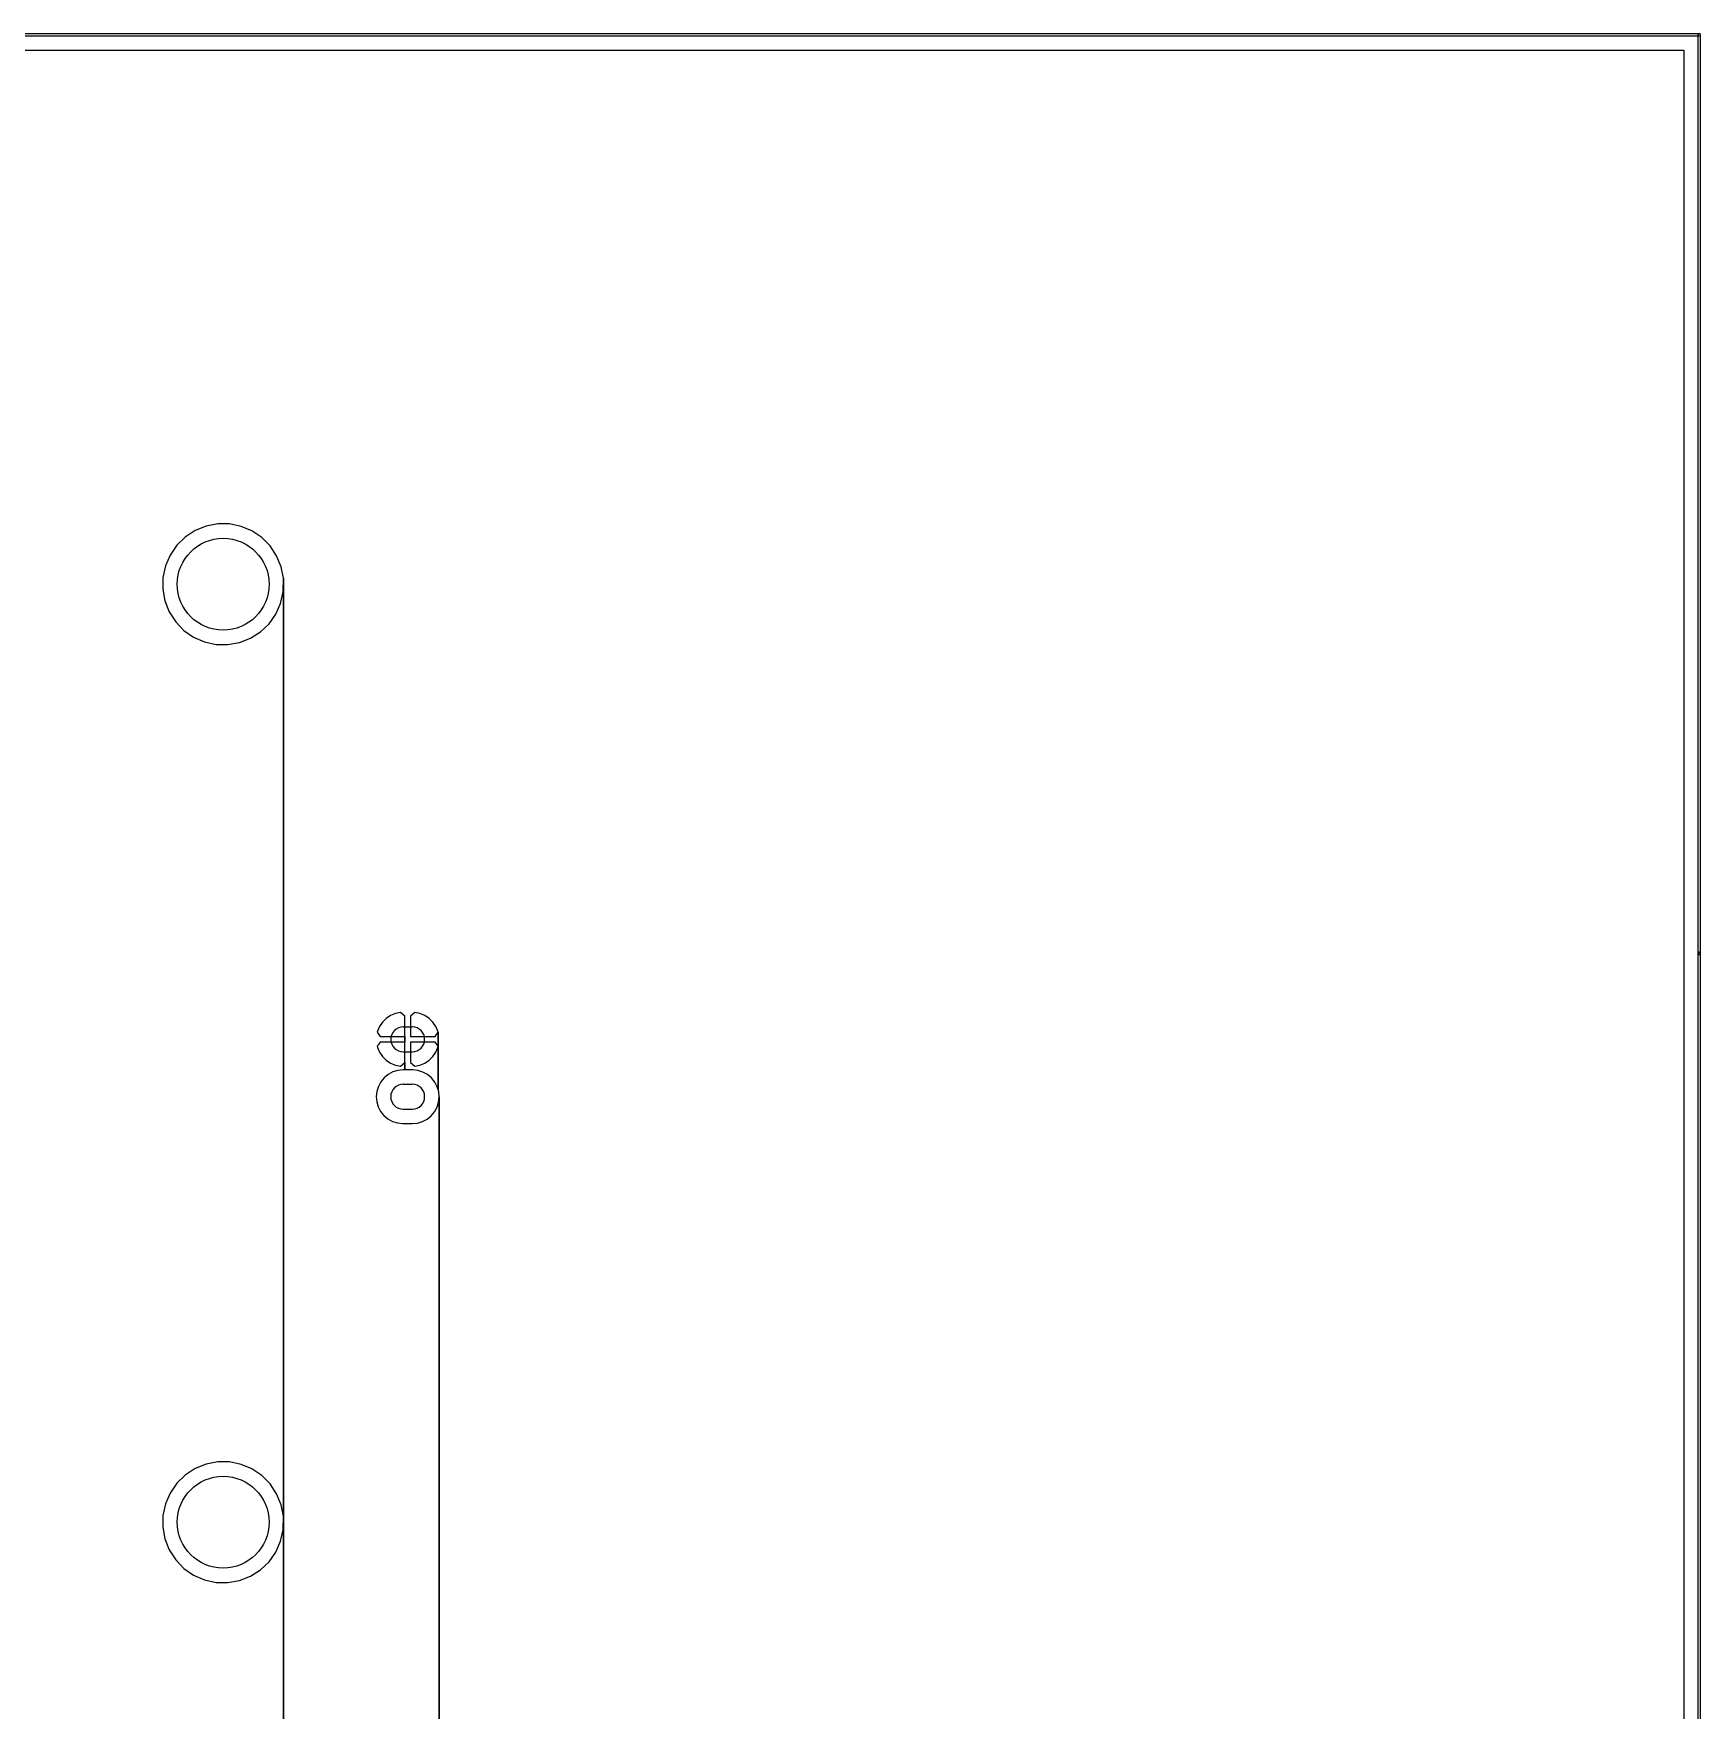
# Model space of a CAD drawing. Extents: x 10 to 213, y -213 to -15.
# Drawn here: x 139.7 to 213.4, y -89.4 to -15.2 of the extents above; entities that cross this region are included whole.
import ezdxf

# ---------------------------------------------------------------- set-up
doc = ezdxf.new("R2010")
doc.units = 0
doc.header["$MEASUREMENT"] = 0
doc.layers.add('BLACK', color=250, linetype='CONTINUOUS')

msp = doc.modelspace()

# ---------------------------------------------------------------- linework, layer by layer
at = {"layer": 'BLACK'}
for p, q in [((10.16, -15.19), (213.36, -15.19)), ((10.16, -15.29), (213.36, -15.29)), ((213.31, -213.36), (213.31, -15.24)), ((213.41, -213.36), (213.41, -15.24)), ((10.845, -15.925), (212.675, -15.925)), ((10.845, -15.925), (212.675, -15.925)), ((212.675, -15.925), (212.675, -212.675)), ((212.675, -15.925), (212.675, -212.675)), ((147.288, -36.9841), (146.803, -37.1801)), ((147.288, -36.9841), (146.803, -37.1801)), ((147.802, -36.8861), (147.288, -36.9841)), ((147.802, -36.8861), (147.288, -36.9841)), ((148.325, -36.8898), (147.802, -36.8861)), ((148.325, -36.8898), (147.802, -36.8861)), ((148.837, -36.9949), (148.325, -36.8898)), ((148.837, -36.9949), (148.325, -36.8898)), ((149.32, -37.1976), (148.837, -36.9949)), ((149.32, -37.1976), (148.837, -36.9949)), ((145.992, -37.8324), (145.697, -38.2639)), ((145.992, -37.8324), (145.697, -38.2639)), ((146.366, -37.4664), (145.992, -37.8324)), ((146.366, -37.4664), (145.992, -37.8324)), ((146.803, -37.1801), (146.366, -37.4664)), ((146.803, -37.1801), (146.366, -37.4664)), ((149.753, -37.4901), (149.32, -37.1976)), ((149.753, -37.4901), (149.32, -37.1976)), ((150.122, -37.8612), (149.753, -37.4901)), ((150.122, -37.8612), (149.753, -37.4901)), ((145.697, -38.2639), (145.491, -38.7447)), ((145.697, -38.2639), (145.491, -38.7447)), ((150.411, -38.2969), (150.122, -37.8612)), ((150.411, -38.2969), (150.122, -37.8612)), ((150.611, -38.7804), (150.411, -38.2969)), ((150.611, -38.7804), (150.411, -38.2969)), ((145.382, -39.2563), (145.374, -39.7792)), ((145.382, -39.2563), (145.374, -39.7792)), ((145.491, -38.7447), (145.382, -39.2563)), ((145.491, -38.7447), (145.382, -39.2563)), ((150.712, -39.2935), (150.611, -38.7804)), ((150.712, -39.2935), (150.611, -38.7804)), ((150.704, -39.8909), (150.712, -39.2935)), ((150.704, -39.8909), (150.712, -39.2935)), ((150.712, -80.7935), (150.712, -39.2935)), ((150.712, -39.2935), (150.712, -80.7935)), ((150.712, -80.7935), (150.712, -39.2935)), ((150.712, -39.2935), (150.712, -80.7935)), ((145.374, -39.7792), (145.469, -40.2937)), ((145.374, -39.7792), (145.469, -40.2937)), ((150.588, -40.4009), (150.704, -39.8909)), ((150.588, -40.4009), (150.704, -39.8909)), ((145.469, -40.2937), (145.661, -40.78)), ((145.469, -40.2937), (145.661, -40.78)), ((145.661, -40.78), (145.945, -41.2196)), ((145.661, -40.78), (145.945, -41.2196)), ((150.375, -40.8787), (150.588, -40.4009)), ((150.375, -40.8787), (150.588, -40.4009)), ((145.945, -41.2196), (146.308, -41.5959)), ((145.945, -41.2196), (146.308, -41.5959)), ((149.695, -41.6668), (150.074, -41.3061)), ((149.695, -41.6668), (150.074, -41.3061)), ((150.074, -41.3061), (150.375, -40.8787)), ((150.074, -41.3061), (150.375, -40.8787)), ((146.308, -41.5959), (146.738, -41.8943)), ((146.308, -41.5959), (146.738, -41.8943)), ((146.738, -41.8943), (147.217, -42.1037)), ((146.738, -41.8943), (147.217, -42.1037)), ((147.217, -42.1037), (147.728, -42.2161)), ((147.217, -42.1037), (147.728, -42.2161)), ((147.728, -42.2161), (148.251, -42.227)), ((147.728, -42.2161), (148.251, -42.227)), ((148.251, -42.227), (148.766, -42.1362)), ((148.251, -42.227), (148.766, -42.1362)), ((148.766, -42.1362), (149.253, -41.947)), ((148.766, -42.1362), (149.253, -41.947)), ((149.253, -41.947), (149.695, -41.6668)), ((149.253, -41.947), (149.695, -41.6668)), ((213.31, -55.8825), (213.31, -55.8775)), ((213.358, -55.83), (213.363, -55.83)), ((213.358, -55.93), (213.363, -55.93)), ((213.41, -55.8825), (213.41, -55.8775)), ((155.668, -58.549), (155.453, -58.6372)), ((155.668, -58.549), (155.453, -58.6372)), ((155.896, -58.5043), (155.668, -58.549)), ((155.896, -58.5043), (155.668, -58.549)), ((156.083, -58.6598), (155.896, -58.5043)), ((156.083, -58.6598), (155.896, -58.5043)), ((156.524, -58.5043), (156.337, -58.6598)), ((156.524, -58.5043), (156.337, -58.6598)), ((156.752, -58.549), (156.524, -58.5043)), ((156.752, -58.549), (156.524, -58.5043)), ((156.967, -58.6372), (156.752, -58.549)), ((156.967, -58.6372), (156.752, -58.549)), ((154.873, -59.3355), (154.866, -59.3803)), ((154.873, -59.3355), (154.866, -59.3803)), ((154.963, -59.1214), (154.873, -59.3355)), ((154.963, -59.1214), (154.873, -59.3355)), ((155.094, -58.9289), (154.963, -59.1214)), ((155.094, -58.9289), (154.963, -59.1214)), ((155.259, -58.7654), (155.094, -58.9289)), ((155.259, -58.7654), (155.094, -58.9289)), ((155.453, -58.6372), (155.259, -58.7654)), ((155.453, -58.6372), (155.259, -58.7654)), ((156.01, -59.14), (156.41, -59.14)), ((156.083, -59.563), (156.083, -58.6598)), ((156.083, -59.563), (156.083, -58.6598)), ((156.337, -58.6598), (156.337, -59.563)), ((156.337, -58.6598), (156.337, -59.563)), ((157.161, -58.7654), (156.967, -58.6372)), ((157.161, -58.7654), (156.967, -58.6372)), ((157.326, -58.9289), (157.161, -58.7654)), ((157.326, -58.9289), (157.161, -58.7654)), ((157.457, -59.1214), (157.326, -58.9289)), ((157.457, -59.1214), (157.326, -58.9289)), ((157.547, -59.3355), (157.457, -59.1214)), ((157.547, -59.3355), (157.457, -59.1214)), ((157.554, -59.3803), (157.547, -59.3355)), ((157.554, -59.3803), (157.547, -59.3355)), ((154.866, -59.3803), (154.992, -59.563)), ((154.866, -59.3803), (154.992, -59.563)), ((154.992, -59.817), (154.866, -59.9997)), ((154.992, -59.817), (154.866, -59.9997)), ((154.866, -59.9997), (154.873, -60.0445)), ((154.866, -59.9997), (154.873, -60.0445)), ((154.873, -60.0445), (154.963, -60.2586)), ((154.873, -60.0445), (154.963, -60.2586)), ((154.992, -59.563), (156.083, -59.563)), ((154.992, -59.563), (156.083, -59.563)), ((156.083, -59.817), (154.992, -59.817)), ((156.083, -59.817), (154.992, -59.817)), ((156.083, -59.817), (156.083, -59.563)), ((156.083, -59.563), (156.083, -59.817)), ((156.083, -59.817), (156.083, -59.563)), ((156.083, -59.563), (156.083, -59.817)), ((156.083, -60.7202), (156.083, -59.817)), ((156.083, -60.7202), (156.083, -59.817)), ((156.337, -59.563), (157.428, -59.563)), ((156.337, -59.563), (157.428, -59.563)), ((157.428, -59.817), (156.337, -59.817)), ((156.337, -59.817), (156.337, -60.7202)), ((157.428, -59.817), (156.337, -59.817)), ((156.337, -59.817), (156.337, -60.7202)), ((157.428, -59.563), (157.554, -59.3803)), ((157.428, -59.563), (157.554, -59.3803)), ((157.554, -59.9997), (157.428, -59.817)), ((157.554, -59.9997), (157.428, -59.817)), ((157.457, -60.2586), (157.547, -60.0445)), ((157.457, -60.2586), (157.547, -60.0445)), ((157.547, -60.0445), (157.554, -59.9997)), ((157.547, -60.0445), (157.554, -59.9997)), ((157.554, -59.9997), (157.554, -59.3803)), ((157.554, -59.3803), (157.554, -59.9997)), ((157.554, -59.9997), (157.554, -59.3803)), ((157.554, -59.3803), (157.554, -59.9997)), ((157.554, -61.9165), (157.554, -59.9997)), ((157.554, -59.9997), (157.554, -61.9165)), ((157.554, -61.9165), (157.554, -59.9997)), ((157.554, -59.9997), (157.554, -61.9165)), ((154.963, -60.2586), (155.094, -60.4511)), ((154.963, -60.2586), (155.094, -60.4511)), ((155.094, -60.4511), (155.259, -60.6146)), ((155.094, -60.4511), (155.259, -60.6146)), ((155.259, -60.6146), (155.453, -60.7428)), ((155.259, -60.6146), (155.453, -60.7428)), ((155.453, -60.7428), (155.668, -60.831)), ((155.453, -60.7428), (155.668, -60.831)), ((155.668, -60.831), (155.896, -60.8757)), ((155.668, -60.831), (155.896, -60.8757)), ((155.896, -60.8757), (156.083, -60.7202)), ((155.896, -60.8757), (156.083, -60.7202)), ((156.01, -60.24), (156.41, -60.24)), ((156.083, -61.045), (156.083, -60.7202)), ((156.083, -60.7202), (156.083, -61.045)), ((156.083, -61.045), (156.083, -60.7202)), ((156.083, -60.7202), (156.083, -61.045)), ((156.337, -60.7202), (156.524, -60.8757)), ((156.337, -60.7202), (156.524, -60.8757)), ((156.524, -60.8757), (156.752, -60.831)), ((156.524, -60.8757), (156.752, -60.831)), ((156.752, -60.831), (156.967, -60.7428)), ((156.752, -60.831), (156.967, -60.7428)), ((156.967, -60.7428), (157.161, -60.6146)), ((156.967, -60.7428), (157.161, -60.6146)), ((157.161, -60.6146), (157.326, -60.4511)), ((157.161, -60.6146), (157.326, -60.4511)), ((157.326, -60.4511), (157.457, -60.2586)), ((157.326, -60.4511), (157.457, -60.2586)), ((155.021, -61.5674), (154.911, -61.7708)), ((155.021, -61.5674), (154.911, -61.7708)), ((155.168, -61.3892), (155.021, -61.5674)), ((155.168, -61.3892), (155.021, -61.5674)), ((155.348, -61.243), (155.168, -61.3892)), ((155.348, -61.243), (155.168, -61.3892)), ((155.552, -61.1344), (155.348, -61.243)), ((155.552, -61.1344), (155.348, -61.243)), ((155.773, -61.0676), (155.552, -61.1344)), ((155.773, -61.0676), (155.552, -61.1344)), ((156.003, -61.045), (155.773, -61.0676)), ((156.003, -61.045), (155.773, -61.0676)), ((156.083, -61.045), (156.003, -61.045)), ((156.083, -61.045), (156.003, -61.045)), ((156.417, -61.045), (156.083, -61.045)), ((156.417, -61.045), (156.083, -61.045)), ((156.433, -61.0451), (156.417, -61.045)), ((156.433, -61.0451), (156.417, -61.045)), ((156.663, -61.0709), (156.433, -61.0451)), ((156.663, -61.0709), (156.433, -61.0451)), ((156.884, -61.1408), (156.663, -61.0709)), ((156.884, -61.1408), (156.663, -61.0709)), ((157.086, -61.2522), (156.884, -61.1408)), ((157.086, -61.2522), (156.884, -61.1408)), ((157.263, -61.4009), (157.086, -61.2522)), ((157.263, -61.4009), (157.086, -61.2522)), ((157.408, -61.5811), (157.263, -61.4009)), ((157.408, -61.5811), (157.263, -61.4009)), ((154.843, -61.9917), (154.818, -62.2217)), ((154.843, -61.9917), (154.818, -62.2217)), ((154.818, -62.2217), (154.839, -62.452)), ((154.818, -62.2217), (154.839, -62.452)), ((154.911, -61.7708), (154.843, -61.9917)), ((154.911, -61.7708), (154.843, -61.9917)), ((156.01, -61.68), (156.41, -61.68)), ((157.515, -61.7861), (157.408, -61.5811)), ((157.515, -61.7861), (157.408, -61.5811)), ((157.554, -61.9165), (157.515, -61.7861)), ((157.554, -61.9165), (157.515, -61.7861)), ((157.581, -62.008), (157.554, -61.9165)), ((157.581, -62.008), (157.554, -61.9165)), ((157.577, -62.4683), (157.602, -62.2383)), ((157.577, -62.4683), (157.602, -62.2383)), ((157.602, -62.2383), (157.581, -62.008)), ((157.602, -62.2383), (157.581, -62.008)), ((157.602, -102.925), (157.602, -62.2383)), ((157.602, -62.2383), (157.602, -102.925)), ((157.602, -102.925), (157.602, -62.2383)), ((157.602, -62.2383), (157.602, -102.925)), ((154.839, -62.452), (154.905, -62.6739)), ((154.839, -62.452), (154.905, -62.6739)), ((154.905, -62.6739), (155.012, -62.8789)), ((154.905, -62.6739), (155.012, -62.8789)), ((155.012, -62.8789), (155.157, -63.0591)), ((155.012, -62.8789), (155.157, -63.0591)), ((155.157, -63.0591), (155.334, -63.2078)), ((155.157, -63.0591), (155.334, -63.2078)), ((156.01, -62.78), (156.41, -62.78)), ((157.252, -63.0708), (157.399, -62.8926)), ((157.252, -63.0708), (157.399, -62.8926)), ((157.399, -62.8926), (157.509, -62.6892)), ((157.399, -62.8926), (157.509, -62.6892)), ((157.509, -62.6892), (157.577, -62.4683)), ((157.509, -62.6892), (157.577, -62.4683)), ((155.334, -63.2078), (155.536, -63.3192)), ((155.334, -63.2078), (155.536, -63.3192)), ((155.536, -63.3192), (155.757, -63.3891)), ((155.536, -63.3192), (155.757, -63.3891)), ((155.757, -63.3891), (155.987, -63.4149)), ((155.757, -63.3891), (155.987, -63.4149)), ((155.987, -63.4149), (156.003, -63.415)), ((155.987, -63.4149), (156.003, -63.415)), ((156.003, -63.415), (156.417, -63.415)), ((156.003, -63.415), (156.417, -63.415)), ((156.417, -63.415), (156.647, -63.3924)), ((156.417, -63.415), (156.647, -63.3924)), ((156.647, -63.3924), (156.868, -63.3256)), ((156.647, -63.3924), (156.868, -63.3256)), ((156.868, -63.3256), (157.072, -63.217)), ((156.868, -63.3256), (157.072, -63.217)), ((157.072, -63.217), (157.252, -63.0708)), ((157.072, -63.217), (157.252, -63.0708)), ((147.288, -78.4841), (146.803, -78.6801)), ((147.288, -78.4841), (146.803, -78.6801)), ((147.802, -78.3861), (147.288, -78.4841)), ((147.802, -78.3861), (147.288, -78.4841)), ((148.325, -78.3898), (147.802, -78.3861)), ((148.325, -78.3898), (147.802, -78.3861)), ((148.837, -78.4949), (148.325, -78.3898)), ((148.837, -78.4949), (148.325, -78.3898)), ((149.32, -78.6976), (148.837, -78.4949)), ((149.32, -78.6976), (148.837, -78.4949)), ((145.992, -79.3324), (145.697, -79.7639)), ((145.992, -79.3324), (145.697, -79.7639)), ((146.366, -78.9664), (145.992, -79.3324)), ((146.366, -78.9664), (145.992, -79.3324)), ((146.803, -78.6801), (146.366, -78.9664)), ((146.803, -78.6801), (146.366, -78.9664)), ((149.753, -78.9901), (149.32, -78.6976)), ((149.753, -78.9901), (149.32, -78.6976)), ((150.122, -79.3612), (149.753, -78.9901)), ((150.122, -79.3612), (149.753, -78.9901)), ((150.411, -79.7969), (150.122, -79.3612)), ((150.411, -79.7969), (150.122, -79.3612)), ((145.697, -79.7639), (145.491, -80.2447)), ((145.697, -79.7639), (145.491, -80.2447)), ((150.611, -80.2804), (150.411, -79.7969)), ((150.611, -80.2804), (150.411, -79.7969)), ((145.382, -80.7563), (145.374, -81.2792)), ((145.382, -80.7563), (145.374, -81.2792)), ((145.491, -80.2447), (145.382, -80.7563)), ((145.491, -80.2447), (145.382, -80.7563)), ((150.712, -80.7935), (150.611, -80.2804)), ((150.712, -80.7935), (150.611, -80.2804)), ((150.704, -81.3909), (150.712, -80.7935)), ((150.704, -81.3909), (150.712, -80.7935)), ((150.712, -114.3), (150.712, -80.7935)), ((150.712, -80.7935), (150.712, -114.3)), ((150.712, -114.3), (150.712, -80.7935)), ((150.712, -80.7935), (150.712, -114.3)), ((145.374, -81.2792), (145.469, -81.7937)), ((145.374, -81.2792), (145.469, -81.7937)), ((150.588, -81.9009), (150.704, -81.3909)), ((150.588, -81.9009), (150.704, -81.3909)), ((145.469, -81.7937), (145.661, -82.28)), ((145.469, -81.7937), (145.661, -82.28)), ((145.661, -82.28), (145.945, -82.7196)), ((145.661, -82.28), (145.945, -82.7196)), ((150.375, -82.3787), (150.588, -81.9009)), ((150.375, -82.3787), (150.588, -81.9009)), ((145.945, -82.7196), (146.308, -83.0959)), ((145.945, -82.7196), (146.308, -83.0959)), ((146.308, -83.0959), (146.738, -83.3943)), ((146.308, -83.0959), (146.738, -83.3943)), ((149.695, -83.1668), (150.074, -82.8061)), ((149.695, -83.1668), (150.074, -82.8061)), ((150.074, -82.8061), (150.375, -82.3787)), ((150.074, -82.8061), (150.375, -82.3787)), ((146.738, -83.3943), (147.217, -83.6037)), ((146.738, -83.3943), (147.217, -83.6037)), ((147.217, -83.6037), (147.728, -83.7161)), ((147.217, -83.6037), (147.728, -83.7161)), ((147.728, -83.7161), (148.251, -83.727)), ((147.728, -83.7161), (148.251, -83.727)), ((148.251, -83.727), (148.766, -83.6362)), ((148.251, -83.727), (148.766, -83.6362)), ((148.766, -83.6362), (149.253, -83.447)), ((148.766, -83.6362), (149.253, -83.447)), ((149.253, -83.447), (149.695, -83.1668)), ((149.253, -83.447), (149.695, -83.1668))]:
    msp.add_line(p, q, dxfattribs=at)
for centre, radius in [((148.045, -39.555), 2.032), ((213.36, -55.88), 0.00167), ((148.045, -81.055), 2.032)]:
    msp.add_circle(centre, radius, dxfattribs=at)
for centre, radius, start, end in [((213.36, -15.24), 0.05, 360, 540), ((213.36, -15.24), 0.05, 270, 450), ((213.358, -55.88), 0.05, 90, 270), ((213.36, -55.8775), 0.05, 360, 540), ((213.36, -55.8825), 0.05, 180, 360), ((213.363, -55.88), 0.05, 270, 450), ((156.01, -59.69), 0.55, 90, 270), ((156.41, -59.69), 0.55, 270, 450), ((156.01, -62.23), 0.55, 90, 270), ((156.41, -62.23), 0.55, 270, 450)]:
    msp.add_arc(centre, radius, start, end, dxfattribs=at)

doc.saveas('drawing.dxf')
